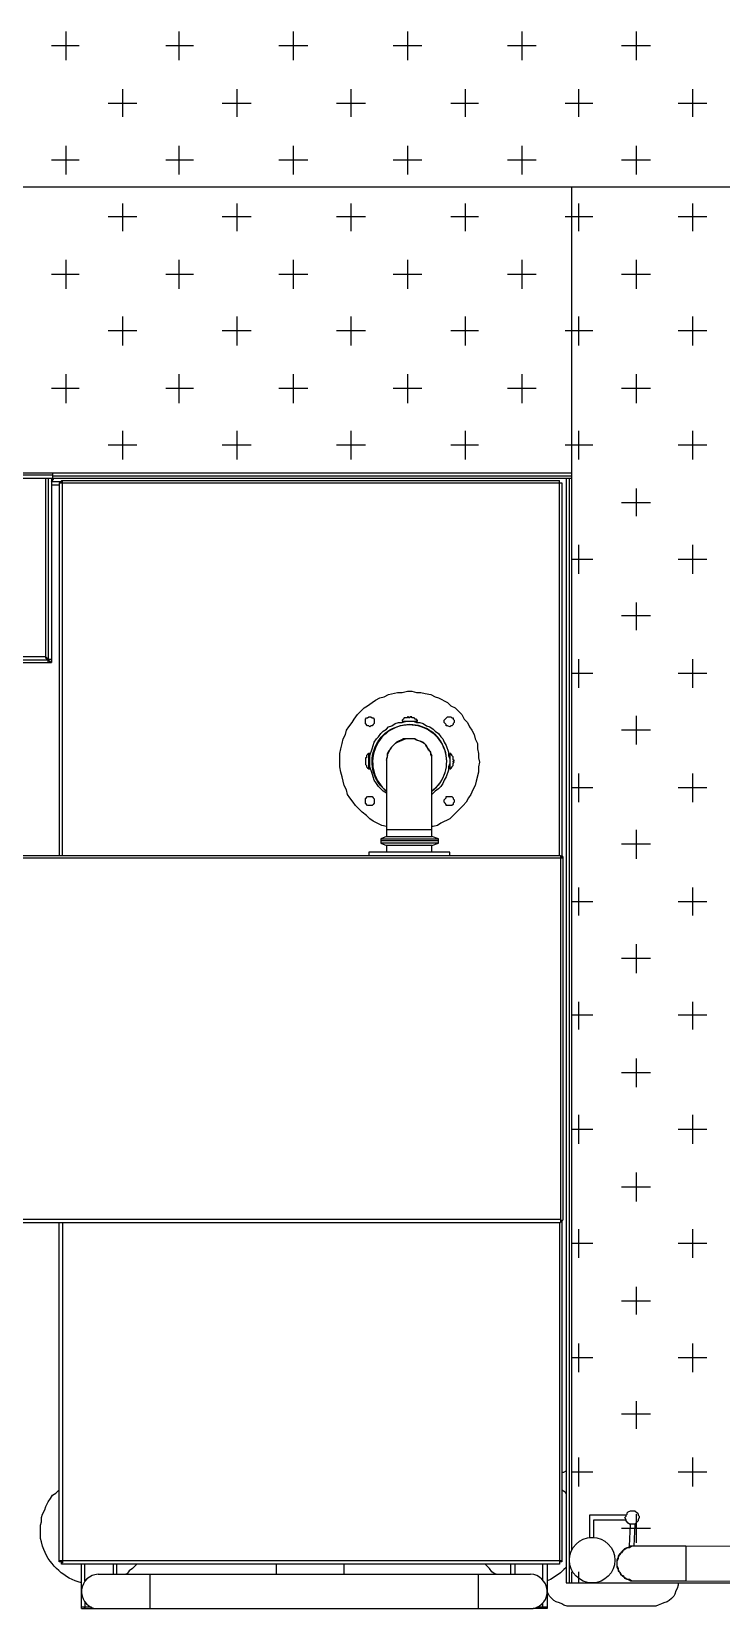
# Model space of a CAD drawing. Header units: millimetres. Extents: x -62354 to 129108, y -71259 to 35407.
# Drawn here: x 15370 to 16138, y -5829 to -4073 of the extents above; entities that cross this region are included whole.
import ezdxf

# ---------------------------------------------------------------- set-up
doc = ezdxf.new("R2010")
doc.units = ezdxf.units.MM
doc.header["$MEASUREMENT"] = 0
doc.layers.add('1st FL Layout xrf$0$CR-Machine', color=7, linetype='Continuous', transparency=0.5)

# ---------------------------------------------------------------- blocks, each defined once
blk = doc.blocks.new('1st FL Layout xrf$0$M6')
for p, q in [((-9200.2798, 1893.2294), (-9200.2798, 1893.2233)), ((-9199.7019, 1893.2233), (-9200.4725, 1893.2233)), ((-9200.2811, 1893.2233), (-9200.2811, 1893.0183)), ((-9200.2724, 1893.2183), (-9199.713, 1893.2183)), ((-9199.713, 1893.2183), (-9199.713, 1892.8009)), ((-9200.2835, 1893.0208), (-9200.4663, 1893.0208)), ((-9199.8575, 1892.8244), (-9199.8575, 1892.9146)), ((-9199.9291, 1892.8689), (-9199.9242, 1892.8689)), ((-9199.8415, 1892.8689), (-9199.8353, 1892.8689)), ((-9199.8501, 1892.8195), (-9199.9143, 1892.8195)), ((-9202.1852, 1892.8009), (-9199.7118, 1892.8009)), ((-9199.7143, 1892.8034), (-9199.7143, 1892.3947)), ((-9199.713, 1892.0181), (-9200.2724, 1892.0181)), ((-9200.2687, 1892.0168), (-9200.2724, 1892.0168))]:
    blk.add_line(p, q)
at = {"color": 253}
for points in [[(-9200.265, 1893.7209), (-9200.265, 1893.6888)], [(-9200.1391, 1893.7209), (-9200.1391, 1893.6888)], [(-9200.0119, 1893.7209), (-9200.0119, 1893.6888)], [(-9199.8847, 1893.7209), (-9199.8847, 1893.6888)], [(-9199.7575, 1893.7209), (-9199.7575, 1893.6888)], [(-9199.6303, 1893.7209), (-9199.6303, 1893.6888)], [(-9200.2502, 1893.7049), (-9200.2811, 1893.7049)], [(-9200.123, 1893.7049), (-9200.1539, 1893.7049)], [(-9199.9958, 1893.7049), (-9200.0279, 1893.7049)], [(-9199.8686, 1893.7049), (-9199.9007, 1893.7049)], [(-9199.7414, 1893.7049), (-9199.7735, 1893.7049)], [(-9199.6142, 1893.7049), (-9199.6463, 1893.7049)], [(-9200.202, 1893.6567), (-9200.202, 1893.6258)], [(-9200.0748, 1893.6567), (-9200.0748, 1893.6258)], [(-9199.9476, 1893.6567), (-9199.9476, 1893.6258)], [(-9199.8205, 1893.6567), (-9199.8205, 1893.6258)], [(-9199.6945, 1893.6567), (-9199.6945, 1893.6258)], [(-9199.5673, 1893.6567), (-9199.5673, 1893.6258)], [(-9200.186, 1893.6406), (-9200.2181, 1893.6406)], [(-9200.0588, 1893.6406), (-9200.0909, 1893.6406)], [(-9199.9316, 1893.6406), (-9199.9637, 1893.6406)], [(-9199.8056, 1893.6406), (-9199.8365, 1893.6406)], [(-9199.6785, 1893.6406), (-9199.7093, 1893.6406)], [(-9199.5513, 1893.6406), (-9199.5834, 1893.6406)], [(-9200.265, 1893.5937), (-9200.265, 1893.5616)], [(-9200.1391, 1893.5937), (-9200.1391, 1893.5616)], [(-9200.0119, 1893.5937), (-9200.0119, 1893.5616)], [(-9199.8847, 1893.5937), (-9199.8847, 1893.5616)], [(-9199.7575, 1893.5937), (-9199.7575, 1893.5616)], [(-9199.6303, 1893.5937), (-9199.6303, 1893.5616)], [(-9200.2502, 1893.5777), (-9200.2811, 1893.5777)], [(-9200.123, 1893.5777), (-9200.1539, 1893.5777)], [(-9199.9958, 1893.5777), (-9200.0279, 1893.5777)], [(-9199.8686, 1893.5777), (-9199.9007, 1893.5777)], [(-9199.7414, 1893.5777), (-9199.7735, 1893.5777)], [(-9199.6142, 1893.5777), (-9199.6463, 1893.5777)], [(-9200.202, 1893.5295), (-9200.202, 1893.4986)], [(-9200.0748, 1893.5295), (-9200.0748, 1893.4986)], [(-9199.9476, 1893.5295), (-9199.9476, 1893.4986)], [(-9199.8205, 1893.5295), (-9199.8205, 1893.4986)], [(-9199.6945, 1893.5295), (-9199.6945, 1893.4986)], [(-9199.5673, 1893.5295), (-9199.5673, 1893.4986)], [(-9200.186, 1893.5147), (-9200.2181, 1893.5147)], [(-9200.0588, 1893.5147), (-9200.0909, 1893.5147)], [(-9199.9316, 1893.5147), (-9199.9637, 1893.5147)], [(-9199.8056, 1893.5147), (-9199.8365, 1893.5147)], [(-9199.6785, 1893.5147), (-9199.7093, 1893.5147)], [(-9199.5513, 1893.5147), (-9199.5834, 1893.5147)], [(-9200.265, 1893.4665), (-9200.265, 1893.4344)], [(-9200.1391, 1893.4665), (-9200.1391, 1893.4344)], [(-9200.0119, 1893.4665), (-9200.0119, 1893.4344)], [(-9199.8847, 1893.4665), (-9199.8847, 1893.4344)], [(-9199.7575, 1893.4665), (-9199.7575, 1893.4344)], [(-9199.6303, 1893.4665), (-9199.6303, 1893.4344)], [(-9200.2502, 1893.4505), (-9200.2811, 1893.4505)], [(-9200.123, 1893.4505), (-9200.1539, 1893.4505)], [(-9199.9958, 1893.4505), (-9200.0279, 1893.4505)], [(-9199.8686, 1893.4505), (-9199.9007, 1893.4505)], [(-9199.7414, 1893.4505), (-9199.7735, 1893.4505)], [(-9199.6142, 1893.4505), (-9199.6463, 1893.4505)], [(-9200.186, 1893.3875), (-9200.2181, 1893.3875)], [(-9200.202, 1893.4036), (-9200.202, 1893.3714)], [(-9200.0588, 1893.3875), (-9200.0909, 1893.3875)], [(-9200.0748, 1893.4036), (-9200.0748, 1893.3714)], [(-9199.9316, 1893.3875), (-9199.9637, 1893.3875)], [(-9199.9476, 1893.4036), (-9199.9476, 1893.3714)], [(-9199.8056, 1893.3875), (-9199.8365, 1893.3875)], [(-9199.8205, 1893.4036), (-9199.8205, 1893.3714)], [(-9199.6785, 1893.3875), (-9199.7093, 1893.3875)], [(-9199.6945, 1893.4036), (-9199.6945, 1893.3714)], [(-9199.5513, 1893.3875), (-9199.5834, 1893.3875)], [(-9199.5673, 1893.4036), (-9199.5673, 1893.3714)], [(-9200.265, 1893.3393), (-9200.265, 1893.3072)], [(-9200.1391, 1893.3393), (-9200.1391, 1893.3072)], [(-9200.0119, 1893.3393), (-9200.0119, 1893.3072)], [(-9199.8847, 1893.3393), (-9199.8847, 1893.3072)], [(-9199.7575, 1893.3393), (-9199.7575, 1893.3072)], [(-9199.6303, 1893.3393), (-9199.6303, 1893.3072)], [(-9200.2502, 1893.3233), (-9200.2811, 1893.3233)], [(-9200.123, 1893.3233), (-9200.1539, 1893.3233)], [(-9199.9958, 1893.3233), (-9200.0279, 1893.3233)], [(-9199.8686, 1893.3233), (-9199.9007, 1893.3233)], [(-9199.7414, 1893.3233), (-9199.7735, 1893.3233)], [(-9199.6142, 1893.3233), (-9199.6463, 1893.3233)], [(-9200.202, 1893.2764), (-9200.202, 1893.2443)], [(-9200.0748, 1893.2764), (-9200.0748, 1893.2443)], [(-9199.9476, 1893.2764), (-9199.9476, 1893.2443)], [(-9199.8205, 1893.2764), (-9199.8205, 1893.2443)], [(-9199.6945, 1893.2764), (-9199.6945, 1893.2443)], [(-9199.5673, 1893.2764), (-9199.5673, 1893.2443)], [(-9200.186, 1893.2603), (-9200.2181, 1893.2603)], [(-9200.0588, 1893.2603), (-9200.0909, 1893.2603)], [(-9199.9316, 1893.2603), (-9199.9637, 1893.2603)], [(-9199.8056, 1893.2603), (-9199.8365, 1893.2603)], [(-9199.6785, 1893.2603), (-9199.7093, 1893.2603)], [(-9199.5513, 1893.2603), (-9199.5834, 1893.2603)], [(-9199.6303, 1893.2122), (-9199.6303, 1893.1813)], [(-9199.6142, 1893.1961), (-9199.6463, 1893.1961)], [(-9199.6945, 1893.1492), (-9199.6945, 1893.1171)], [(-9199.5673, 1893.1492), (-9199.5673, 1893.1171)], [(-9199.6785, 1893.1331), (-9199.7019, 1893.1331)], [(-9199.5513, 1893.1331), (-9199.5834, 1893.1331)], [(-9199.6303, 1893.085), (-9199.6303, 1893.0541)], [(-9199.6142, 1893.0701), (-9199.6463, 1893.0701)], [(-9199.6945, 1893.022), (-9199.6945, 1892.9899)], [(-9199.5673, 1893.022), (-9199.5673, 1892.9899)], [(-9199.6785, 1893.0059), (-9199.7019, 1893.0059)], [(-9199.5513, 1893.0059), (-9199.5834, 1893.0059)], [(-9199.6303, 1892.959), (-9199.6303, 1892.9269)], [(-9199.6142, 1892.943), (-9199.6463, 1892.943)], [(-9199.6785, 1892.8787), (-9199.7019, 1892.8787)], [(-9199.6945, 1892.8948), (-9199.6945, 1892.8627)], [(-9199.5513, 1892.8787), (-9199.5834, 1892.8787)], [(-9199.5673, 1892.8948), (-9199.5673, 1892.8627)], [(-9199.6303, 1892.8318), (-9199.6303, 1892.7997)], [(-9199.6142, 1892.8158), (-9199.6463, 1892.8158)], [(-9199.6945, 1892.7676), (-9199.6945, 1892.7367)], [(-9199.5673, 1892.7676), (-9199.5673, 1892.7367)], [(-9199.6785, 1892.7516), (-9199.7019, 1892.7516)], [(-9199.5513, 1892.7516), (-9199.5834, 1892.7516)], [(-9199.6303, 1892.7046), (-9199.6303, 1892.6725)], [(-9199.6142, 1892.6886), (-9199.6463, 1892.6886)], [(-9199.6945, 1892.6404), (-9199.6945, 1892.6095)], [(-9199.5673, 1892.6404), (-9199.5673, 1892.6095)], [(-9199.6785, 1892.6256), (-9199.7019, 1892.6256)], [(-9199.5513, 1892.6256), (-9199.5834, 1892.6256)], [(-9199.6303, 1892.5774), (-9199.6303, 1892.5453)], [(-9199.6142, 1892.5614), (-9199.6463, 1892.5614)], [(-9199.6945, 1892.5145), (-9199.6945, 1892.4824)], [(-9199.5673, 1892.5145), (-9199.5673, 1892.4824)], [(-9199.6785, 1892.4984), (-9199.7019, 1892.4984)], [(-9199.5513, 1892.4984), (-9199.5834, 1892.4984)], [(-9199.6303, 1892.4503), (-9199.6303, 1892.4181)], [(-9199.6142, 1892.4342), (-9199.6463, 1892.4342)], [(-9199.6945, 1892.3873), (-9199.6945, 1892.3552)], [(-9199.5673, 1892.3873), (-9199.5673, 1892.3552)], [(-9199.6785, 1892.3712), (-9199.7019, 1892.3712)], [(-9199.5513, 1892.3712), (-9199.5834, 1892.3712)], [(-9199.6303, 1892.3231), (-9199.6303, 1892.2922)], [(-9199.6142, 1892.307), (-9199.6463, 1892.307)], [(-9199.6945, 1892.2601), (-9199.6945, 1892.228)], [(-9199.5673, 1892.2601), (-9199.5673, 1892.228)], [(-9199.6785, 1892.244), (-9199.7019, 1892.244)], [(-9199.5513, 1892.244), (-9199.5834, 1892.244)], [(-9199.6303, 1892.1959), (-9199.6303, 1892.165)], [(-9199.6142, 1892.1811), (-9199.6463, 1892.1811)], [(-9199.6945, 1892.1329), (-9199.6945, 1892.1008)], [(-9199.5673, 1892.1329), (-9199.5673, 1892.1008)], [(-9199.6785, 1892.1168), (-9199.7019, 1892.1168)], [(-9199.5513, 1892.1168), (-9199.5834, 1892.1168)], [(-9199.6142, 1892.0539), (-9199.6463, 1892.0539)], [(-9199.6303, 1892.0699), (-9199.6303, 1892.0378)]]:
    blk.add_lwpolyline(points, dxfattribs=at)
for points in [[(-9200.4663, 1893.548), (-9199.1524, 1893.548)], [(-9200.465, 1893.548), (-9200.465, 1893.2294), (-9199.7019, 1893.2294)], [(-9199.7019, 1892.0304), (-9199.7019, 1893.548)], [(-9202.1827, 1893.2294), (-9202.1827, 1892.3959), (-9202.184, 1892.3947), (-9199.7143, 1892.3947)], [(-9200.2798, 1893.227), (-9200.4626, 1893.227), (-9200.4626, 1893.2294)], [(-9200.2872, 1893.0232), (-9200.2872, 1893.2233)], [(-9200.2848, 1893.2233), (-9200.2848, 1893.022), (-9200.2811, 1893.022)], [(-9200.2687, 1893.2196), (-9200.2811, 1893.2196), (-9200.2798, 1893.2208), (-9200.2786, 1893.2233)], [(-9200.2724, 1893.2159), (-9200.2811, 1893.2159)], [(-9199.7019, 1893.2257), (-9200.2798, 1893.2257)], [(-9200.2724, 1893.2183), (-9200.2724, 1892.8034)], [(-9200.2687, 1893.2196), (-9200.2699, 1893.2208), (-9199.7155, 1893.2208)], [(-9200.2699, 1893.2208), (-9200.2699, 1893.2196)], [(-9200.2687, 1892.8034), (-9200.2687, 1893.2196)], [(-9199.7155, 1892.8034), (-9199.7155, 1893.2208)], [(-9199.7081, 1893.2233), (-9199.7081, 1891.9934), (-9198.8455, 1891.9934)], [(-9199.7044, 1891.9934), (-9199.7044, 1893.2233)], [(-9200.2872, 1893.0245), (-9200.4663, 1893.0245)], [(-9200.4663, 1893.0245), (-9200.4663, 1893.0183), (-9200.2811, 1893.0183)], [(-9200.2872, 1893.0245), (-9200.2848, 1893.022)], [(-9200.286, 1893.022), (-9200.2872, 1893.0245)], [(-9200.2848, 1893.0208), (-9200.2872, 1893.0232)], [(-9200.286, 1893.0208), (-9200.286, 1893.0232)], [(-9200.2848, 1893.0183), (-9200.2848, 1893.0208)], [(-9200.2823, 1893.0183), (-9200.2823, 1893.0195), (-9200.2835, 1893.0195), (-9200.2835, 1893.0208)], [(-9199.9081, 1892.8355), (-9199.9131, 1892.8368), (-9199.923, 1892.8417), (-9199.9267, 1892.8442), (-9199.9304, 1892.8479), (-9199.9353, 1892.8516), (-9199.939, 1892.8553), (-9199.9427, 1892.859), (-9199.9452, 1892.8627), (-9199.9489, 1892.8676), (-9199.9514, 1892.8713), (-9199.9526, 1892.8763), (-9199.9551, 1892.8812), (-9199.9575, 1892.8911), (-9199.9588, 1892.896), (-9199.96, 1892.9022), (-9199.96, 1892.917), (-9199.9588, 1892.922), (-9199.9575, 1892.9281), (-9199.9563, 1892.9331), (-9199.9538, 1892.938), (-9199.9526, 1892.943), (-9199.9501, 1892.9467), (-9199.9464, 1892.9516), (-9199.9439, 1892.9553), (-9199.9402, 1892.9602), (-9199.9328, 1892.9677), (-9199.9291, 1892.9701), (-9199.9242, 1892.9738), (-9199.9205, 1892.9763), (-9199.9155, 1892.9788), (-9199.9106, 1892.98), (-9199.9057, 1892.9825), (-9199.8958, 1892.9849), (-9199.8908, 1892.9849), (-9199.8847, 1892.9862), (-9199.8797, 1892.9862), (-9199.8748, 1892.9849), (-9199.8699, 1892.9849), (-9199.8649, 1892.9837), (-9199.8587, 1892.9825), (-9199.8538, 1892.98), (-9199.8501, 1892.9788), (-9199.8402, 1892.9738), (-9199.8365, 1892.9701), (-9199.8316, 1892.9677), (-9199.8279, 1892.9639), (-9199.8242, 1892.9602), (-9199.8217, 1892.9553), (-9199.818, 1892.9516), (-9199.8155, 1892.9467), (-9199.8131, 1892.943), (-9199.8106, 1892.938), (-9199.8093, 1892.9331), (-9199.8069, 1892.9281), (-9199.8069, 1892.922), (-9199.8056, 1892.917), (-9199.8056, 1892.9121), (-9199.8044, 1892.9071), (-9199.8056, 1892.9022), (-9199.8056, 1892.896), (-9199.8081, 1892.8862), (-9199.8093, 1892.8812), (-9199.8118, 1892.8763), (-9199.8143, 1892.8713), (-9199.8168, 1892.8676), (-9199.8192, 1892.8627), (-9199.8229, 1892.859), (-9199.834, 1892.8479), (-9199.8377, 1892.8442), (-9199.8476, 1892.8392), (-9199.8513, 1892.8368), (-9199.8563, 1892.8355), (-9199.8575, 1892.8355)], [(-9199.9254, 1892.9578), (-9199.9242, 1892.9565), (-9199.923, 1892.9565), (-9199.9217, 1892.9553), (-9199.9217, 1892.9504), (-9199.923, 1892.9491), (-9199.9242, 1892.9479), (-9199.9254, 1892.9479), (-9199.9267, 1892.9467), (-9199.9279, 1892.9479), (-9199.9291, 1892.9479), (-9199.9316, 1892.9504), (-9199.9316, 1892.9553), (-9199.9304, 1892.9565), (-9199.9291, 1892.9565), (-9199.9279, 1892.9578), (-9199.9254, 1892.9578)], [(-9199.9267, 1892.9146), (-9199.9242, 1892.922), (-9199.923, 1892.9257), (-9199.9217, 1892.9294), (-9199.9192, 1892.9331), (-9199.9168, 1892.9355), (-9199.9143, 1892.9393), (-9199.9118, 1892.9417), (-9199.9081, 1892.9442), (-9199.9057, 1892.9467), (-9199.902, 1892.9479), (-9199.8983, 1892.9504), (-9199.8946, 1892.9516), (-9199.8908, 1892.9516), (-9199.8859, 1892.9528)], [(-9199.8773, 1892.9565), (-9199.8797, 1892.9565), (-9199.8797, 1892.9578), (-9199.8822, 1892.9578), (-9199.8822, 1892.9565), (-9199.8834, 1892.9565), (-9199.8834, 1892.9578), (-9199.8847, 1892.9578), (-9199.8847, 1892.9565), (-9199.8884, 1892.9565), (-9199.8896, 1892.9553), (-9199.8908, 1892.9541), (-9199.8908, 1892.9528)], [(-9199.8908, 1892.9528), (-9199.8736, 1892.9528)], [(-9199.8785, 1892.9528), (-9199.8748, 1892.9516), (-9199.8711, 1892.9516), (-9199.8674, 1892.9504), (-9199.8637, 1892.9479), (-9199.86, 1892.9467), (-9199.8563, 1892.9442), (-9199.8538, 1892.9417), (-9199.8501, 1892.9393), (-9199.8476, 1892.9355), (-9199.8452, 1892.9331), (-9199.8439, 1892.9294), (-9199.8415, 1892.9257), (-9199.839, 1892.9183), (-9199.839, 1892.9146), (-9199.8377, 1892.9109)], [(-9199.8736, 1892.9528), (-9199.8736, 1892.9541), (-9199.8748, 1892.9541), (-9199.8748, 1892.9553), (-9199.876, 1892.9553), (-9199.8773, 1892.9565)], [(-9199.8365, 1892.9578), (-9199.8353, 1892.9565), (-9199.834, 1892.9565), (-9199.834, 1892.9553), (-9199.8328, 1892.9541), (-9199.8328, 1892.9516), (-9199.834, 1892.9504), (-9199.834, 1892.9491), (-9199.8353, 1892.9479), (-9199.8365, 1892.9479), (-9199.8377, 1892.9467), (-9199.8402, 1892.9479), (-9199.8415, 1892.9479), (-9199.8415, 1892.9491), (-9199.8427, 1892.9504), (-9199.8439, 1892.9516), (-9199.8439, 1892.9541), (-9199.8427, 1892.9553), (-9199.8402, 1892.9578), (-9199.8365, 1892.9578)], [(-9199.8983, 1892.9281), (-9199.8958, 1892.9294), (-9199.8933, 1892.9306), (-9199.8908, 1892.9318), (-9199.8871, 1892.9331)], [(-9199.876, 1892.9331), (-9199.8896, 1892.9331), (-9199.8921, 1892.9318), (-9199.8946, 1892.9306), (-9199.897, 1892.9294)], [(-9199.8661, 1892.9281), (-9199.8686, 1892.9294), (-9199.8711, 1892.9306), (-9199.8748, 1892.9318), (-9199.8773, 1892.9331)], [(-9199.876, 1892.9331), (-9199.8736, 1892.9318), (-9199.8699, 1892.9306), (-9199.8674, 1892.9294)], [(-9199.9279, 1892.8997), (-9199.9279, 1892.917)], [(-9199.9081, 1892.9096), (-9199.9069, 1892.9133), (-9199.9069, 1892.917)], [(-9199.9069, 1892.9146), (-9199.9081, 1892.9109)], [(-9199.9069, 1892.9158), (-9199.9044, 1892.9207), (-9199.9032, 1892.9232), (-9199.8995, 1892.9269)], [(-9199.902, 1892.9244), (-9199.9032, 1892.922), (-9199.9057, 1892.9195), (-9199.9069, 1892.917)], [(-9199.9007, 1892.9257), (-9199.897, 1892.9294)], [(-9199.8575, 1892.9133), (-9199.8587, 1892.9158), (-9199.8587, 1892.9183), (-9199.8612, 1892.9207), (-9199.8624, 1892.9232), (-9199.8637, 1892.9257), (-9199.8674, 1892.9294)], [(-9199.8649, 1892.9269), (-9199.8637, 1892.9244), (-9199.8612, 1892.922), (-9199.8587, 1892.917), (-9199.8575, 1892.9146)], [(-9199.8377, 1892.917), (-9199.8377, 1892.8997)], [(-9199.834, 1892.9059), (-9199.8328, 1892.9071), (-9199.834, 1892.9071), (-9199.834, 1892.9084), (-9199.8328, 1892.9084), (-9199.8328, 1892.9096), (-9199.834, 1892.9096), (-9199.834, 1892.9133), (-9199.8353, 1892.9146), (-9199.8353, 1892.9158), (-9199.8365, 1892.9158), (-9199.8365, 1892.917), (-9199.8377, 1892.917)], [(-9199.9081, 1892.8726), (-9199.9118, 1892.875), (-9199.9143, 1892.8775), (-9199.9168, 1892.88), (-9199.9192, 1892.8837), (-9199.9217, 1892.8874), (-9199.923, 1892.8911), (-9199.9242, 1892.8948), (-9199.9267, 1892.9022)], [(-9199.9081, 1892.9109), (-9199.9081, 1892.8244), (-9199.9143, 1892.8219), (-9199.9143, 1892.817), (-9199.9081, 1892.8145), (-9199.9081, 1892.8071)], [(-9199.8377, 1892.9059), (-9199.839, 1892.9022), (-9199.839, 1892.8985), (-9199.8415, 1892.8911), (-9199.8439, 1892.8874), (-9199.8452, 1892.8837), (-9199.8476, 1892.88), (-9199.8501, 1892.8775), (-9199.8538, 1892.875), (-9199.8575, 1892.8713)], [(-9199.8377, 1892.8997), (-9199.8365, 1892.8997), (-9199.8365, 1892.901), (-9199.8353, 1892.901), (-9199.8353, 1892.9022), (-9199.834, 1892.9034), (-9199.834, 1892.9059)], [(-9199.9242, 1892.8689), (-9199.923, 1892.8676), (-9199.9217, 1892.8664), (-9199.9217, 1892.8615), (-9199.923, 1892.8602), (-9199.9242, 1892.859), (-9199.9291, 1892.859), (-9199.9316, 1892.8615), (-9199.9316, 1892.8664), (-9199.9291, 1892.8689)], [(-9199.8353, 1892.8689), (-9199.834, 1892.8676), (-9199.834, 1892.8664), (-9199.8328, 1892.8652), (-9199.8328, 1892.8627), (-9199.834, 1892.8615), (-9199.834, 1892.8602), (-9199.8353, 1892.859), (-9199.8415, 1892.859), (-9199.8415, 1892.8602), (-9199.8427, 1892.8615), (-9199.8439, 1892.8627), (-9199.8439, 1892.8652), (-9199.8427, 1892.8664), (-9199.8415, 1892.8676), (-9199.8415, 1892.8689)], [(-9199.8575, 1892.8318), (-9199.9081, 1892.8318)], [(-9199.9143, 1892.8219), (-9199.8501, 1892.8219)], [(-9199.8501, 1892.817), (-9199.9143, 1892.817)], [(-9199.9081, 1892.8244), (-9199.8575, 1892.8244)], [(-9199.8575, 1892.8145), (-9199.9081, 1892.8145)], [(-9199.8575, 1892.8071), (-9199.8575, 1892.8145), (-9199.8501, 1892.817), (-9199.8501, 1892.8219), (-9199.8575, 1892.8244)], [(-9202.184, 1892.8034), (-9199.7143, 1892.8034)], [(-9199.8377, 1892.8034), (-9199.8377, 1892.8071), (-9199.9279, 1892.8071), (-9199.9279, 1892.8034)], [(-9199.7118, 1892.8022), (-9199.713, 1892.8022)], [(-9199.7118, 1892.8022), (-9199.7118, 1892.3972)], [(-9202.1827, 1892.3984), (-9199.7143, 1892.3984)], [(-9200.2724, 1892.0168), (-9200.2724, 1892.3947)], [(-9199.7155, 1892.3947), (-9199.7155, 1892.0144), (-9200.2699, 1892.0144)], [(-9200.2687, 1892.3947), (-9200.2687, 1892.0156), (-9200.2699, 1892.0156)], [(-9199.7143, 1892.3972), (-9199.7118, 1892.3972)], [(-9199.713, 1892.3972), (-9199.713, 1892.0168), (-9199.7143, 1892.0168), (-9199.7143, 1892.0181)], [(-9199.713, 1892.1168), (-9199.7106, 1892.1168), (-9199.7081, 1892.1181)], [(-9199.713, 1892.0971), (-9199.7093, 1892.0946), (-9199.7081, 1892.0921)], [(-9199.6315, 1892.0588), (-9199.6377, 1892.0588), (-9199.6389, 1892.06), (-9199.6414, 1892.0625), (-9199.6414, 1892.0637), (-9199.6426, 1892.0662), (-9199.6414, 1892.0675), (-9199.6414, 1892.0687), (-9199.6402, 1892.0699), (-9199.6402, 1892.0712), (-9199.6389, 1892.0724), (-9199.6365, 1892.0736), (-9199.6315, 1892.0736), (-9199.6291, 1892.0712), (-9199.6278, 1892.0699), (-9199.6278, 1892.0687), (-9199.6266, 1892.0675), (-9199.6266, 1892.0662), (-9199.6278, 1892.0637), (-9199.6278, 1892.0625), (-9199.6291, 1892.0613), (-9199.6315, 1892.0588)], [(-9199.6414, 1892.0687), (-9199.6822, 1892.0687), (-9199.6822, 1892.044), (-9199.6772, 1892.044), (-9199.6772, 1892.0637), (-9199.6414, 1892.0637)], [(-9198.8733, 1892.0316), (-9198.9338, 1892.0316), (-9199.5747, 1892.0341), (-9199.6377, 1892.0341), (-9199.6365, 1892.0588)], [(-9199.6315, 1892.0588), (-9199.6328, 1892.0341)], [(-9200.2699, 1892.0144), (-9200.2699, 1892.0181)], [(-9199.6365, 1892.0341), (-9199.6389, 1892.0329), (-9199.6414, 1892.0316), (-9199.6426, 1892.0304), (-9199.6451, 1892.0292), (-9199.6463, 1892.0267), (-9199.6488, 1892.0255), (-9199.6501, 1892.023), (-9199.6501, 1892.0205), (-9199.6513, 1892.0181)], [(-9199.6352, 1891.9958), (-9199.6377, 1891.9971), (-9199.6402, 1891.9971), (-9199.6426, 1891.9983), (-9199.6439, 1892.0008), (-9199.6463, 1892.002), (-9199.6476, 1892.0045), (-9199.6488, 1892.0057), (-9199.6513, 1892.0106), (-9199.6513, 1892.0193), (-9199.6488, 1892.0242), (-9199.6476, 1892.0255), (-9199.6463, 1892.0279), (-9199.6439, 1892.0304), (-9199.6426, 1892.0316), (-9199.6402, 1892.0329), (-9199.6377, 1892.0329), (-9199.6352, 1892.0341)], [(-9199.5747, 1892.0341), (-9199.5747, 1891.9958)], [(-9200.2477, 1891.965), (-9200.2477, 1892.0144)], [(-9200.244, 1891.9958), (-9200.244, 1892.0144)], [(-9200.2292, 1892.003), (-9199.7476, 1892.003)], [(-9200.2119, 1892.0032), (-9200.2119, 1892.0144)], [(-9200.2082, 1892.0032), (-9200.2082, 1892.0144)], [(-9200.186, 1892.0144), (-9200.1872, 1892.0131), (-9200.1909, 1892.0094), (-9200.1946, 1892.0069), (-9200.1971, 1892.0032), (-9200.1983, 1892.0032)], [(-9200.1712, 1891.965), (-9200.1712, 1892.0032)], [(-9200.0304, 1892.0032), (-9200.0304, 1892.0144)], [(-9199.9551, 1892.0032), (-9199.9551, 1892.0144)], [(-9199.8056, 1891.965), (-9199.8056, 1892.0032)], [(-9199.7859, 1892.0032), (-9199.7871, 1892.0032), (-9199.7908, 1892.0057), (-9199.7933, 1892.0094), (-9199.797, 1892.0131), (-9199.7982, 1892.0144)], [(-9199.7698, 1892.0032), (-9199.7698, 1892.0144)], [(-9199.7649, 1892.0032), (-9199.7649, 1892.0144)], [(-9199.7291, 1892.0144), (-9199.7291, 1891.965), (-9199.734, 1891.965), (-9199.734, 1891.9709)], [(-9199.734, 1891.9966), (-9199.734, 1892.0144)], [(-9199.7081, 1892.0106), (-9199.7106, 1892.0082), (-9199.7143, 1892.0045), (-9199.718, 1892.002), (-9199.7254, 1891.9971), (-9199.7291, 1891.9958)], [(-9199.7019, 1891.9934), (-9199.7019, 1892.0057)], [(-9199.6945, 1892.0057), (-9199.6945, 1891.9934)], [(-9199.6513, 1892.0119), (-9199.6501, 1892.0094), (-9199.6501, 1892.0069), (-9199.6488, 1892.0057), (-9199.6476, 1892.0032), (-9199.6451, 1892.0008), (-9199.6426, 1891.9995), (-9199.6414, 1891.9983), (-9199.6389, 1891.9971), (-9199.6365, 1891.9958), (-9199.5747, 1891.9958), (-9198.9338, 1891.9934)], [(-9200.244, 1891.9958), (-9200.244, 1891.995)], [(-9199.5834, 1891.9934), (-9199.5834, 1891.9909), (-9199.5846, 1891.9872), (-9199.5858, 1891.9847), (-9199.5871, 1891.981), (-9199.5883, 1891.9785), (-9199.5908, 1891.9761), (-9199.5932, 1891.9736), (-9199.5957, 1891.9724), (-9199.5994, 1891.9711), (-9199.6019, 1891.9699), (-9199.6056, 1891.9687), (-9199.6081, 1891.9674), (-9199.7069, 1891.9674), (-9199.7106, 1891.9687), (-9199.713, 1891.9699), (-9199.7155, 1891.9711), (-9199.7192, 1891.9724), (-9199.7217, 1891.9736), (-9199.7241, 1891.9761), (-9199.7266, 1891.9785), (-9199.7278, 1891.981), (-9199.7291, 1891.9835)], [(-9200.2366, 1891.9662), (-9200.2477, 1891.9662)], [(-9200.2477, 1891.965), (-9200.2324, 1891.965)], [(-9200.244, 1891.9724), (-9200.244, 1891.965), (-9200.2452, 1891.965)], [(-9200.2329, 1891.965), (-9199.7447, 1891.965)], [(-9199.734, 1891.9649), (-9199.7447, 1891.965)], [(-9199.7291, 1891.9662), (-9199.7406, 1891.9662)]]:
    blk.add_lwpolyline(points)
blk.add_lwpolyline([(-9199.8575, 1892.875, 0.72171), (-9199.8822, 1892.9491, 0.701781), (-9199.9081, 1892.875, -2.93138)], format="xyb", close=True)
blk.add_lwpolyline([(-9199.9316, 1892.9121), (-9199.9316, 1892.9047), (-9199.9304, 1892.9034), (-9199.9304, 1892.9022), (-9199.9291, 1892.901), (-9199.9279, 1892.8997), (-9199.9267, 1892.8997), (-9199.9267, 1892.917), (-9199.9279, 1892.917), (-9199.9291, 1892.9158), (-9199.9304, 1892.9146), (-9199.9304, 1892.9121)], close=True)
blk.add_lwpolyline([(-9200.2477, 1891.9934, -0.232073), (-9200.2897, 1892.0304), (-9200.2909, 1892.0341), (-9200.2922, 1892.0391), (-9200.2934, 1892.0428), (-9200.2934, 1892.0576), (-9200.2922, 1892.0613), (-9200.2922, 1892.0662), (-9200.2909, 1892.0699), (-9200.2885, 1892.0749), (-9200.2872, 1892.0786), (-9200.2848, 1892.0835), (-9200.2823, 1892.0872), (-9200.2798, 1892.0909), (-9200.2761, 1892.0934), (-9200.2724, 1892.0971)], format="xyb")
blk.add_circle((-9199.6791, 1892.0187), 0.0253)
for centre, radius, start, end in [((-9200.2283, 1891.9837), 0.0193, 92.3943, 255.9007), ((-9199.7483, 1891.9838), 0.0192, 280.7506, 88.2036)]:
    blk.add_arc(centre, radius, start, end)
blk = doc.blocks.new('1st FL Layout xrf')
at = {"layer": '1st FL Layout xrf$0$CR-Machine', "xscale": 1000, "yscale": 1000, "zscale": 1000}
blk.add_blockref('1st FL Layout xrf$0$M6', (9215672.8, -1897794.2), dxfattribs=at)

msp = doc.modelspace()

# ---------------------------------------------------------------- block references
msp.add_blockref('1st FL Layout xrf', (0, 0))

doc.saveas('drawing.dxf')
